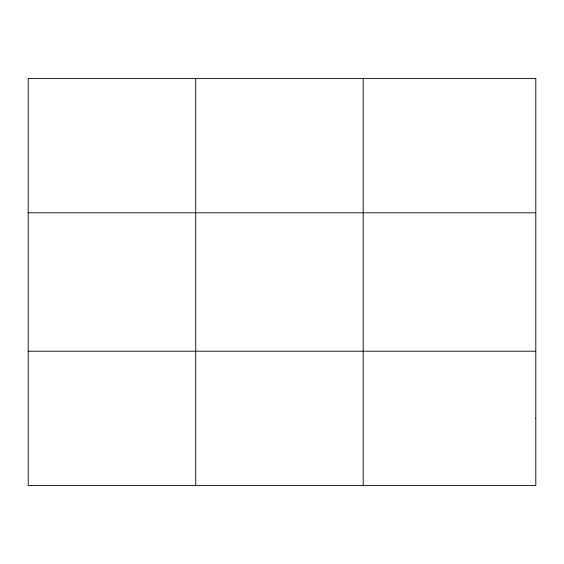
<?xml version="1.0" encoding="UTF-8"?>
<svg xmlns="http://www.w3.org/2000/svg" width="564" height="564" viewBox="0 0 564 564"><rect width="100%" height="100%" fill="white"/><g stroke="black" fill="none" stroke-linecap="round" stroke-linejoin="round"><path stroke-width="0.85" d="M195.708 485.59L195.708 78.41M363.216 485.59L363.216 78.41M28.2 212.783L535.8 212.783M28.2 351.217L535.8 351.217M535.8 418.403L535.8 485.59L28.2 485.59L28.2 78.41L535.8 78.41L535.8 418.403"/></g></svg>
